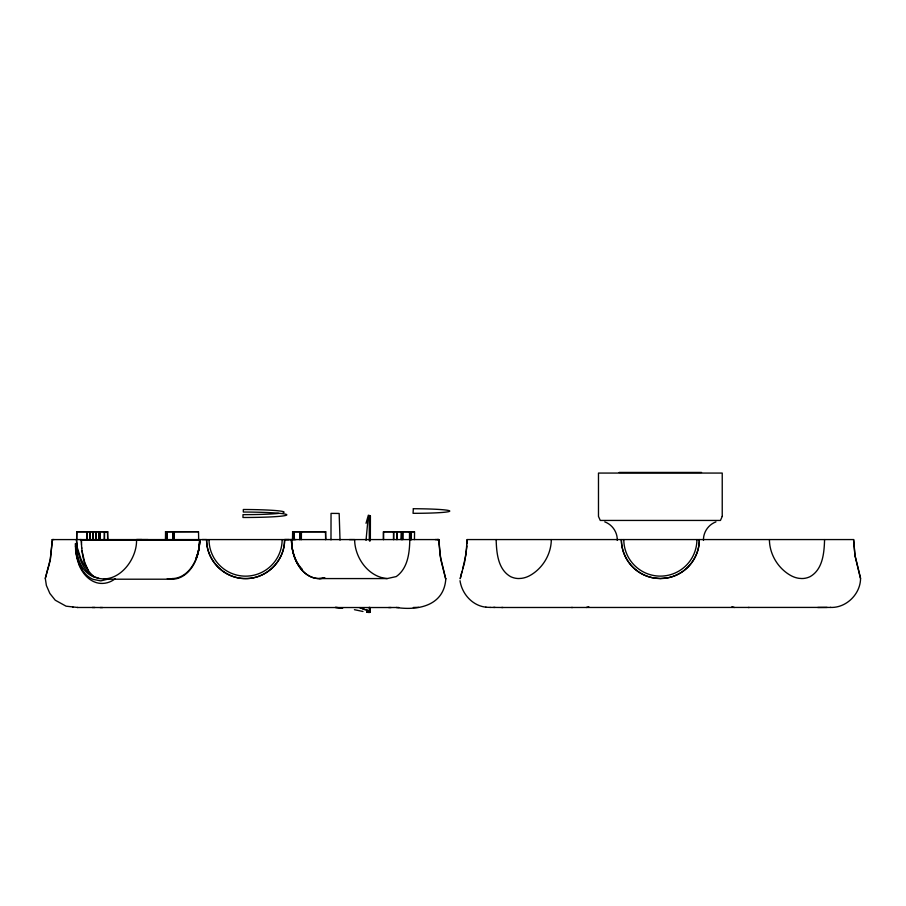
<?xml version="1.0" encoding="UTF-8"?>
<svg xmlns="http://www.w3.org/2000/svg" width="906" height="906" viewBox="0 0 906 906"><rect width="100%" height="100%" fill="white"/><g stroke="black" fill="none" stroke-linecap="round" stroke-linejoin="round"><path stroke-width="1.36" d="M76.614 539.58L76.863 531.697M76.727 539.58L76.727 531.811M86.931 539.58L86.987 531.697M93.001 539.58L93.046 531.697M96.025 539.58L96.081 531.697M100.034 539.58L100.09 531.697M104.518 539.58L104.575 531.697M165.436 539.58L165.571 531.697L198.527 531.697L198.663 539.58M167.01 539.58L167.066 531.697M172.718 539.58L172.718 531.811M172.831 539.58L172.853 531.697M173.329 539.58L173.329 531.811M173.442 539.58L173.465 531.697M174.292 539.58L174.348 531.697M292.513 539.58L292.649 531.697L325.605 531.697L325.741 539.58M294.088 539.58L294.144 531.697M299.795 539.58L299.795 531.811M299.909 539.58L299.931 531.697M301.37 539.58L301.426 531.697M370.214 540.089L370.226 516.148M383.419 539.58L383.419 531.811L414.563 531.811L414.45 539.58M383.532 539.58L383.555 531.697L414.314 531.697M393.736 539.58L393.793 531.697M401.256 539.58L401.392 531.697M401.369 539.58L401.505 531.697M402.83 539.58L402.887 531.697M409.75 539.58L409.806 531.697M411.324 539.58L411.381 531.697M75.515 546.511L75.492 543.453L75.674 547.677M330.984 539.863L331.041 513.385L339.161 513.453L340.022 540.135M364.778 609.489L359.75 607.575L369.263 611.482L369.263 607.235M369.41 540.814L369.467 515.378L369.591 540.497M370.01 612.263L369.942 607.439L369.931 611.675M370.09 541.052L370.146 515.639M370.35 539.897L370.407 515.888M81.472 544.302L81.37 539.591L79.875 539.58M824.573 539.568C824.188 552.717 822.875 569.376 810.123 576.635A38.992 26.727 86 0 1 801.923 578.538L799.001 578.334A39.094 28.913 85.7 0 1 790.157 575.174C777.733 567.926 769.5 553.985 769.409 539.568M369.795 612.399L366.964 612.309L367.021 609.489M435.231 539.58L438.798 539.58L440.735 559.387L445.718 578.979L440.146 555.605L438.697 539.591L437.122 539.58M136.546 540.214C136.953 560.667 116.783 585.672 94.937 577.213C86.308 571.346 83.069 560.644 82.072 550.769M467.122 543.679L467.247 539.568M551.312 539.568C551.222 553.985 542.977 567.926 530.565 575.174A39.094 28.913 -85.7 0 1 521.72 578.322L518.787 578.538A38.992 26.727 -86 0 1 510.588 576.635C497.847 569.376 496.533 552.717 496.148 539.568M703.464 540.429C703.147 532.354 708.356 524.619 715.955 521.879M466.998 545.922L464.506 562.705L460.995 575.537A39.547 2.288 -87.1 0 1 460.146 578.73L461.992 571.426M366.024 540.35L368.38 515.129L366.024 523.294M445.809 578.775C444.087 605.842 417.938 610.757 396.228 607.484M77.871 607.484L66.081 606.182L55.255 600.214L49.864 593.464L46.376 585.446L45.3 578.368L50.272 559.285L52.389 539.591L50.374 559.285A38.969 7.271 -84.3 0 1 48.018 568.606M48.007 568.538L45.3 578.368M462.717 568.832L465.967 554.642L467.122 539.568L853.656 539.568L854.936 555.412L859.715 575.174A39.139 2.265 87.1 0 0 860.553 578.322C860.541 593.974 846.249 608.153 830.451 607.416M860.575 578.345L854.97 555.412L853.554 539.568M86.716 531.697L86.659 539.58M95.809 531.697L95.753 539.58M104.303 531.697L104.247 539.58M393.521 531.697L393.464 539.58M402.615 531.697L402.558 539.58M411.109 531.697L411.052 539.58M92.774 531.697L92.718 539.58M99.807 531.697L99.751 539.58M166.783 531.697L166.727 539.58M174.077 531.697L174.02 539.58M293.872 531.697L293.816 539.58M301.154 531.697L301.098 539.58M409.535 531.697L409.478 539.58M115.119 578.764C109.343 583.453 101.03 584.88 94.167 581.822A40.442 28.584 -85 0 1 79.15 565.208L76.84 558.096L75.628 549.897M108.607 578.979L100.793 580.882L92.99 579.33A37.939 26.818 -85 0 1 78.901 563.747L76.047 553.532M586.295 607.496L588.775 606.692M319.082 578.572L387.179 578.572L396.239 576.578C407.915 568.334 409.546 552.762 409.806 539.591L411.301 539.58M413.306 607.484L418.595 607.337M748.163 607.507L749.239 607.496M827.11 607.416L501.63 607.496M817.744 607.496L830.689 607.416M388.595 607.53L398.889 607.484M52.389 539.591L54.054 539.58M288.946 539.58L284.575 539.591A38.981 38.981 0 0 1 245.583 578.572C224.756 579.025 206.126 560.429 206.602 539.591L202.231 539.58M619.172 472.434L701.538 472.434M76.75 531.697L107.621 531.697L107.757 539.58M76.614 531.811L107.757 531.811M165.436 531.811L198.414 531.697M292.513 531.811L325.741 531.811M136.546 539.591L141.766 539.58M136.466 539.591L148.052 539.58M296.024 539.58L284.575 539.591C285.05 560.429 266.421 579.025 245.583 578.572A38.981 38.981 0 0 1 206.613 539.591M52.288 539.591L438.798 539.58M103.997 579.206L172.095 579.206M460.022 580.712C461.958 593.928 472.479 605.808 486.046 607.19M72.582 607.337L73.329 607.337M490.021 607.416L495.016 607.416M77.384 607.484L94.949 607.484M100.056 607.53L391.12 607.53M349.41 539.58L354.631 539.591C354.744 557.688 368.323 577.02 387.179 578.572M92.287 607.484L102.582 607.53M493.611 607.416L502.966 607.496M571.471 607.496L572.547 607.507M485.797 607.19L490.271 607.416M366.964 612.309L369.41 612.456M335.662 607.439L342.751 608.028L335.277 607.439M354.427 609.693L362.966 611.482M98.165 577.983L92.99 576.567A37.939 26.818 -85 0 1 78.901 560.984L76.059 550.769M731.935 606.692L734.426 607.496M366.67 610.304L369.263 611.482M604.766 521.879C612.365 524.619 617.575 532.354 617.258 540.429M99.128 531.697L99.264 539.58M90.045 531.697L90.181 539.58M325.492 531.697L325.628 539.58M107.508 531.697L107.644 539.58M99.014 531.697L99.15 539.58M89.785 531.697L90.068 539.58M87.361 568.379L84.734 562.501L82.163 551.641M81.71 547.7L82.072 551.403M75.64 547.133L76.851 555.333L79.15 562.456A40.442 28.584 -85 0 0 82.469 568.73M81.472 543.668L81.71 548.334M81.483 542.671L81.37 540.214L199.66 540.214A38.981 27.565 -90 0 1 167.304 578.617M75.492 546.216L75.662 550.44M396.975 539.58L396.839 531.697L396.873 539.58M283.17 512.66A40.951 2.559 0.1 0 0 243.318 509.5L243.329 512.037A43.658 2.729 0.1 0 1 286.817 514.835A43.658 2.729 0.1 0 1 242.978 517.485L243.001 514.631A40.951 2.559 0.1 0 0 278.527 513.408M94.043 576.828A40.442 28.698 -89.4 0 1 81.008 561.629L77.508 550.735L76.478 540.157L77.395 547.971L80.883 558.866A40.442 28.709 -89.4 0 0 88.097 569.512M302.185 569.172A36.568 25.855 -90 0 1 291.528 539.58A38.981 27.565 -90 0 0 324.812 577.722A38.981 27.565 90 0 1 291.517 539.591M199.648 539.591A36.568 25.855 -90 0 1 196.183 557.87A36.568 25.866 90 0 0 199.66 539.591A38.981 27.565 -90 0 1 172.095 578.572M282.151 539.591A36.568 36.568 0 0 1 245.583 576.159A36.568 36.568 0 0 1 209.026 539.591M696.918 539.568A36.568 36.568 0 0 1 660.361 576.125A36.568 36.568 0 0 1 623.792 539.568M370.192 607.711L370.192 611.935L370.192 607.7M699.341 539.568C699.409 553.238 691.72 566.544 679.851 573.317A39.286 39.128 56.5 0 1 668.458 577.688L660.361 578.538L652.252 577.688A39.286 39.128 -56.6 0 1 640.87 573.317C628.99 566.544 621.312 553.238 621.38 539.568A38.981 38.981 0 0 0 660.361 578.538A38.981 38.981 0 0 0 699.341 539.568M413.34 508.73L413.045 513.306A36.568 2.288 0.1 0 0 449.761 511.075A36.568 2.288 0.1 0 0 413.34 508.73M722.229 516.42L720.44 520.44L600.282 520.44L598.481 516.42L598.481 473.068L722.229 473.068L722.229 516.42"/></g></svg>
